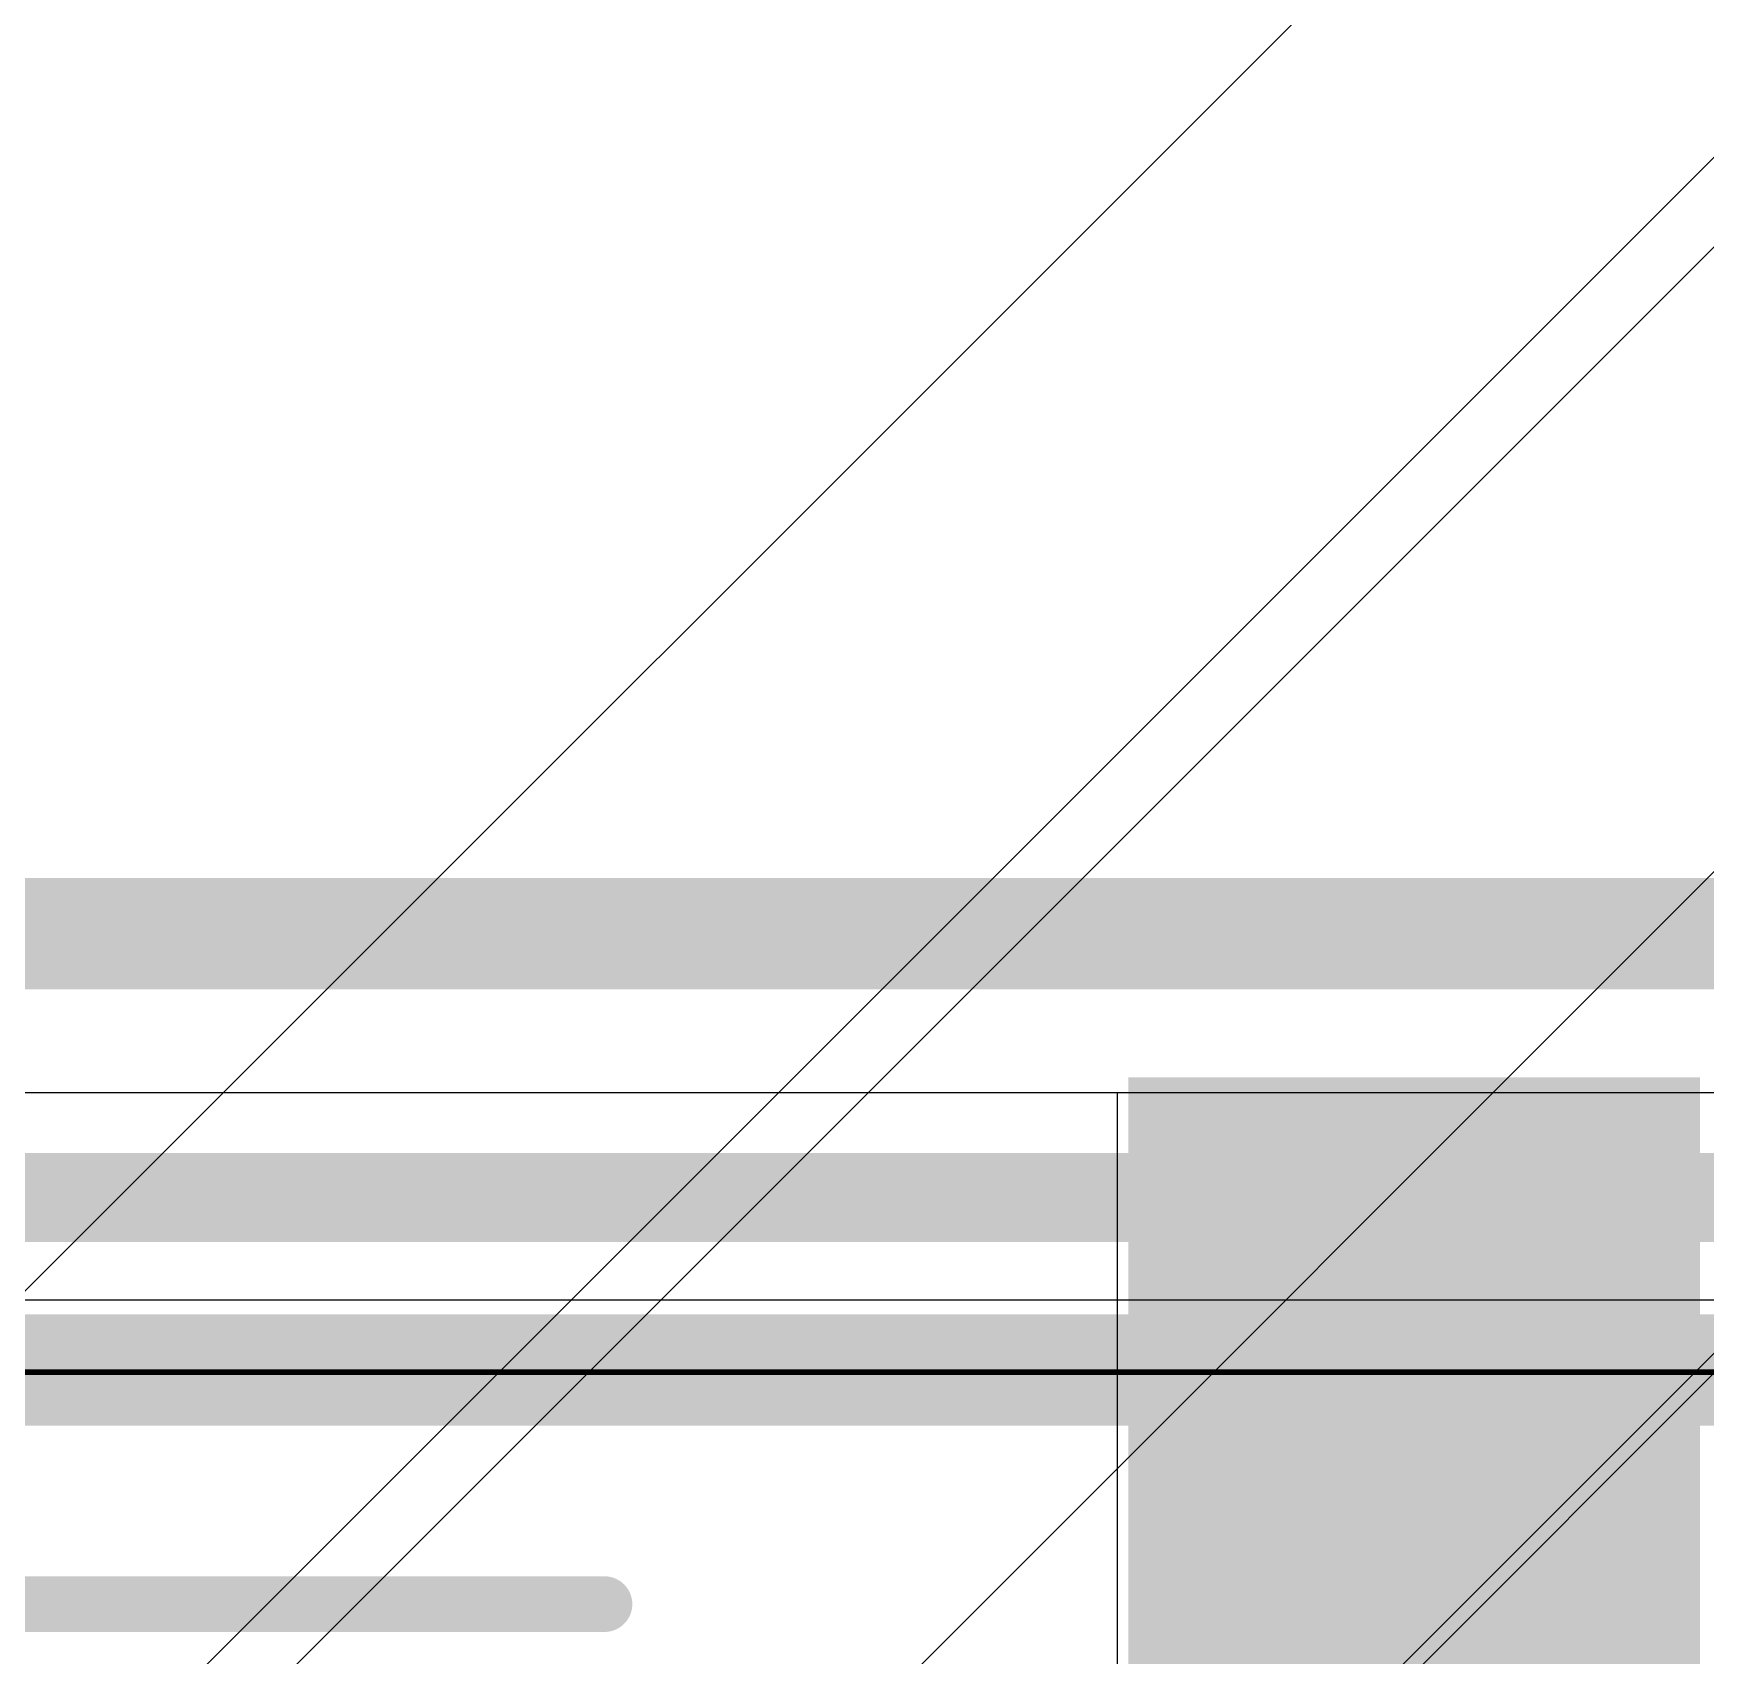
# Model space of a CAD drawing. Header units: inches. Extents: x -11 to 5433, y -4 to 5447.
# Drawn here: x 19.109 to 22.921, y 32.849 to 36.548 of the extents above; entities that cross this region are included whole.
import ezdxf

# ---------------------------------------------------------------- set-up
doc = ezdxf.new("R2010")
doc.units = ezdxf.units.IN
for name, color, linetype in [('Board_outline', 216, 'Continuous'), ('Bottom Layer', 5, 'Continuous'), ('Bottom Overlay', 54, 'Continuous'), ('Bottom Paste', 16, 'Continuous'), ('Bottom Solder', 6, 'Continuous'), ('Ground', 16, 'Continuous'), ('Mechanical 4', 56, 'Continuous'), ('Power', 76, 'Continuous'), ('Top Layer', 1, 'Continuous'), ('Top Solder', 216, 'Continuous')]:
    doc.layers.add(name, color=color, linetype=linetype)

# ---------------------------------------------------------------- blocks, each defined once
blk = doc.blocks.new('BL_R8812AF1_B_23')
at = {"layer": 'Bottom Layer'}
blk.add_hatch(color=5, dxfattribs=at).paths.add_polyline_path([(-14.6, -4.45), (-12.4, -4.45), (-12.4, -5.55), (-14.6, -5.55)])
at = {"layer": 'Bottom Paste'}
blk.add_hatch(color=16, dxfattribs=at).paths.add_polyline_path([(-14.6, -4.45), (-12.4, -4.45), (-12.4, -5.55), (-14.6, -5.55)])
at = {"layer": 'Bottom Solder'}
blk.add_hatch(color=6, dxfattribs=at).paths.add_polyline_path([(-14.7016, -4.3484), (-12.2984, -4.3484), (-12.2984, -5.6516), (-14.7016, -5.6516)])
at = {"layer": 'Bottom Overlay'}
blk.add_lwpolyline([(-13.5, -8.9, 0.127, 0.127, 0), (-13.5, -6.8458, 0.127, 0.127, 0)], format="xyseb", dxfattribs=at)
blk.add_lwpolyline([(-13.5317, -6.8458, 0.0635, 0.0635, 1), (-13.4682, -6.8458, 0.0635, 0.0635, 1)], format="xyseb", close=True, dxfattribs=at)
blk = doc.blocks.new('WQFN_30_EP_2_5_4_5__B_27')
at = {"layer": 'Bottom Solder'}
for p in [(-1.4883, -1.9383), (1.0307, -1.9463), (-0.9383, -2.4883), (0.684, -2.4975)]:
    blk.add_line(p, (-5421.186, -5425.6862), dxfattribs=at)
blk = doc.blocks.new('TL3340AF160QG_48')
at = {"layer": 'Top Solder'}
for p in [(-1.71, 0.3751), (0.7722, 1.9528)]:
    blk.add_line(p, (-5443.0227, 5441.6372), dxfattribs=at)

msp = doc.modelspace()

# ---------------------------------------------------------------- linework, layer by layer
at = {"layer": 'Board_outline'}
msp.add_lwpolyline([(-9.9266, 34.495, 0.254, 0.254, 0), (66.0654, 34.495, 0.254, 0.254, 0)], format="xyseb", dxfattribs=at)
at = {"layer": 'Bottom Layer'}
for p, q in [((16.995, 34.1324), (21.5795, 34.1324)), ((21.5795, 34.1324), (21.5795, 31.8658))]:
    msp.add_line(p, q, dxfattribs=at)
at = {"layer": 'Ground'}
msp.add_line((18.8244, 33.66), (32.0851, 33.66), dxfattribs=at)
msp.add_lwpolyline([(18.7278, 33.8931, 0.2032, 0.2032, 0), (32.0851, 33.8931, 0.2032, 0.2032, 0)], format="xyseb", dxfattribs=at)
at = {"layer": 'Mechanical 4'}
for points in [[(-2.5, 33.5, 0.254, 0.254, 0), (67.5, 33.5, 0.254, 0.254, 0)], [(-2.5028, 33.495, 0.0127, 0.0127, 0), (67.4972, 33.495, 0.0127, 0.0127, 0)]]:
    msp.add_lwpolyline(points, format="xyseb", dxfattribs=at)
at = {"layer": 'Power'}
msp.add_line((16.995, 34.1324), (45.8645, 34.1324), dxfattribs=at)
at = {"layer": 'Top Layer'}
msp.add_line((17.6279, 34.1324), (34.8643, 34.1324), dxfattribs=at)

# ---------------------------------------------------------------- block references
for name, p, rotation in [('TL3340AF160QG_48', (-8.785, 4.4704), 270), ('WQFN_30_EP_2_5_4_5__B_27', (11.6662, 21.8069), 180), ('BL_R8812AF1_B_23', (27.2565, 19.4659), 270)]:
    msp.add_blockref(name, p, dxfattribs=dict(rotation=rotation))

doc.saveas('drawing.dxf')
